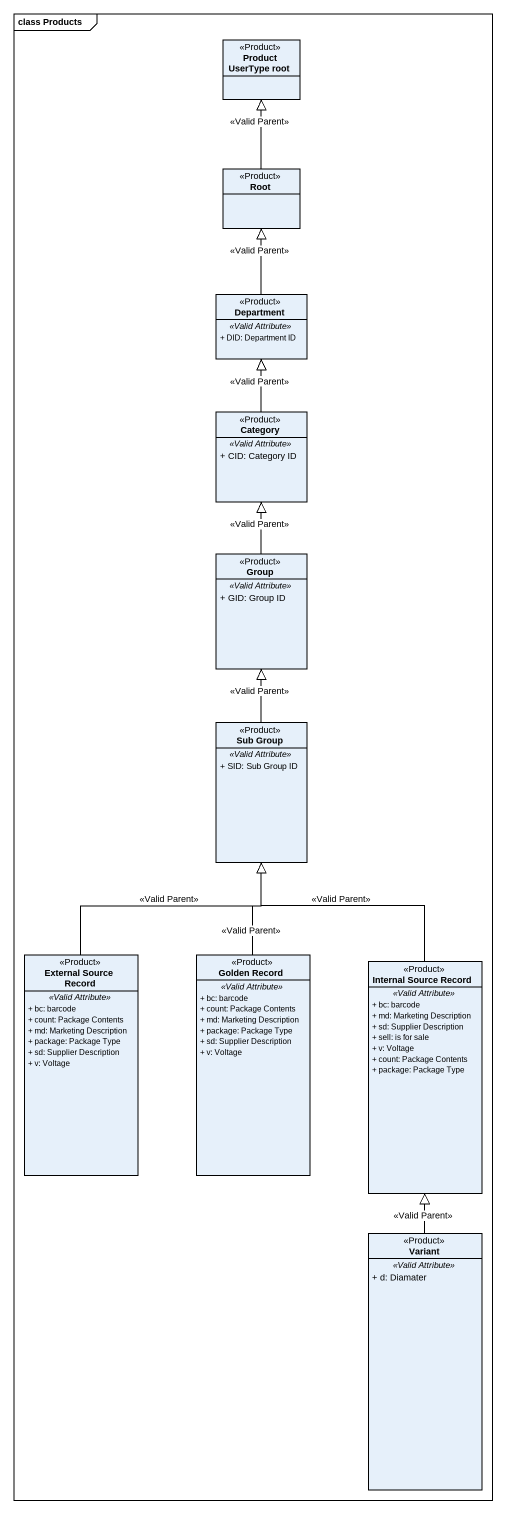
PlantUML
@startuml
mainframe class Products
hide circle
hide empty members
skinparam classAttributeIconSize 0
class "Product UserType root" as Product_UserType_root <<Product>>
class Root <<Product>>
class Department <<Product>> {
  .. <<Valid Attribute>> ..
  + DID: Department ID
}
class Category <<Product>> {
  .. <<Valid Attribute>> ..
  + CID: Category ID
}
class "Group" as Group_ <<Product>> {
  .. <<Valid Attribute>> ..
  + GID: Group ID
}
class "Sub Group" as Sub_Group <<Product>> {
  .. <<Valid Attribute>> ..
  + SID: Sub Group ID
}
class "External Source Record" as External_Source_Record <<Product>> {
  .. <<Valid Attribute>> ..
  + bc: barcode
  + count: Package Contents
  + md: Marketing Description
  + package: Package Type
  + sd: Supplier Description
  + v: Voltage
}
class "Golden Record" as Golden_Record <<Product>> {
  .. <<Valid Attribute>> ..
  + bc: barcode
  + count: Package Contents
  + md: Marketing Description
  + package: Package Type
  + sd: Supplier Description
  + v: Voltage
}
class "Internal Source Record" as Internal_Source_Record <<Product>> {
  .. <<Valid Attribute>> ..
  + bc: barcode
  + md: Marketing Description
  + sd: Supplier Description
  + sell: is for sale
  + v: Voltage
  + count: Package Contents
  + package: Package Type
}
class Variant <<Product>> {
  .. <<Valid Attribute>> ..
  + d: Diamater
}
Root -up-|> Product_UserType_root : <<Valid Parent>>
Department -up-|> Root : <<Valid Parent>>
Category -up-|> Department : <<Valid Parent>>
Group_ -up-|> Category : <<Valid Parent>>
Sub_Group -up-|> Group_ : <<Valid Parent>>
External_Source_Record -up-|> Sub_Group : <<Valid Parent>>
Golden_Record -up-|> Sub_Group : <<Valid Parent>>
Internal_Source_Record -up-|> Sub_Group : <<Valid Parent>>
Variant -up-|> Internal_Source_Record : <<Valid Parent>>
@enduml
